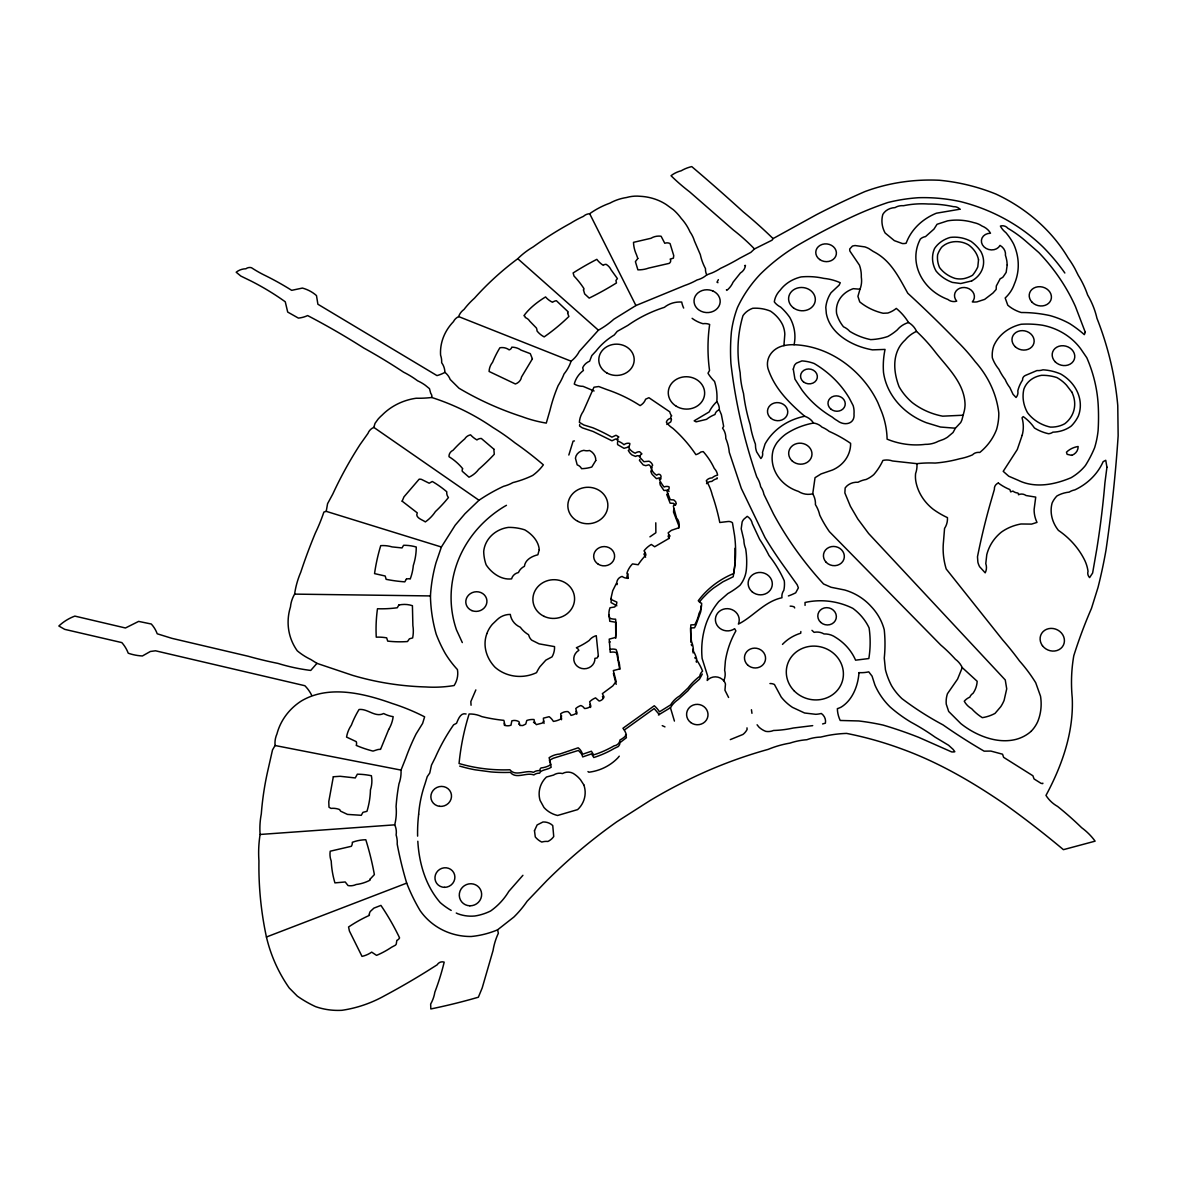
<?xml version="1.0" encoding="UTF-8"?>
<svg xmlns="http://www.w3.org/2000/svg" width="1177" height="1177" viewBox="0 0 1177 1177"><rect width="100%" height="100%" fill="white"/><g stroke="black" fill="none" stroke-linecap="round" stroke-linejoin="round"><path stroke-width="1.5" d="M678.938 528.061L678.805 526.09A10.475 9.593 2.5 0 0 678.232 524.192L673.524 512.083L673.832 508.508M544.009 723.458L543.73 720.913M800.846 631.534L800.713 633.211A43.858 40.915 15.7 0 0 783.043 643.804L782.484 644.393M326.22 511.348L327.574 503.682L332.767 494.09A447.54 418.541 9.7 0 1 360.103 444.494L368.004 433.357A10.549 9.372 -12 0 1 373.83 427.398L375.022 423.367L378.052 419.174A42.799 38.179 -10.7 0 1 382.142 415.084A55.128 49.272 -10.3 0 1 416.202 398.238A97.47 84.744 -8.3 0 0 431.768 397.488A244.993 223.762 -18.5 0 1 492.883 427.486A236.974 216.906 -17.8 0 1 514.805 442.743A400.474 368.872 -27.8 0 1 543.362 464.841A49.066 44.005 -6.5 0 1 532.71 475.434A93.601 83.214 -6.6 0 1 512.878 482.599A35.678 32.088 -7 0 1 503.594 486.307A172.489 161.205 -3.8 0 0 478.995 500.254L464.974 513.731L455.205 525.192L441.39 547.011L436.005 562.738A179.89 167.296 -1.3 0 0 430.444 595.93A172.99 160.484 -1.7 0 0 436.196 634.168A157.733 146.066 -3 0 0 445.2 653.367A111.035 103.076 -6.3 0 0 457.426 669.566A24.379 22.76 -16.2 0 1 454.131 685.529A115.022 105.621 -12.6 0 1 425.78 686.956A265.516 237.445 -9.3 0 1 352.497 675.318L316.951 663.357L310.86 659.532A69.134 63.117 -18.2 0 1 297.281 650.822A58.041 53.156 -18.8 0 1 290.484 606.861A33.442 30.484 -19.4 0 1 294.618 594.12A95.308 87.436 -16 0 1 300.753 572.243A638.831 595.694 24.6 0 1 315.377 532.99A199.428 173.49 -21.2 0 0 323.881 512.054L326.22 511.348L441.39 547.011M735.022 560.958L735.037 548.276M609.097 614.718L609.76 621.265L615.63 622.236L615.777 638.199M804.715 416.261C791.371 404.814 778.174 392.132 770.847 375.831A84.126 73.592 9 0 1 767.919 368.298A22.231 19.568 6.9 0 1 783.911 345.626L784.824 334.18A33.692 29.543 5 0 0 782.617 324.793A38.002 33.339 4.9 0 0 770.508 311.14A35.133 30.823 5.2 0 0 752.677 308.286A21.554 18.847 5.3 0 0 742.981 315.613A157.277 137.223 10.8 0 0 740.171 372.8A112.933 99.206 9.5 0 0 743.526 393.501A226.572 197.353 13.8 0 0 750.19 424.779A116.641 103.223 10.7 0 0 755.399 444.082L755.619 447.716A30.97 27.718 7.8 0 0 756.649 451.894L760.872 458.544A7.827 7.047 6.5 0 0 762.49 452.409L765.05 443.994A61.704 55.407 9.9 0 1 804.715 416.261A15.698 14.006 8.2 0 1 813.484 423.058A13.168 11.755 8.9 0 1 821.929 427.104A29.44 26.35 9.1 0 1 829.197 431.4A122.879 112.006 9 0 1 850.618 443.361A33.824 30.219 9.2 0 1 832.507 470.006L821.06 473.934L815.043 477.685L812.733 493.825A22.172 20.083 9.2 0 1 815.426 504.639A36.781 33.442 9.1 0 1 819.722 515.07A122.364 108.887 14.8 0 0 829.402 531.651L940.761 645.025A146.993 138.195 21.6 0 1 955.356 659.223A21.024 19.288 22.5 0 1 962.256 667.609L977.175 681.292A27.336 25.085 23 0 1 973.011 693.356A9.239 8.46 25.2 0 0 969.819 697.152A16.846 15.463 25.7 0 0 964.272 701.227A18.376 16.816 24.9 0 0 971.716 708.76A46.903 42.681 25.2 0 0 982.309 717.661A40.783 37.296 24 0 0 995.036 713.394L1000.788 706.656A46.227 42.357 23.6 0 0 1004.113 700.344L1006.718 688.839L1005.261 679.968L868.611 533.505L857.812 518.983L850.397 506.287L844.865 492.942L845.16 487.94A14.712 13.227 12.2 0 1 858.018 482.261A26.394 23.746 13 0 1 866.11 479.48A32.676 29.175 10.9 0 0 873.761 474.625A70.973 63.278 9.1 0 0 882.912 460.428A15.713 14.036 13 0 1 892.549 460.987L916.927 463.664A109.329 98.706 17.6 0 1 935.112 463.061A123.688 107.695 11.6 0 0 959.623 458.78A57.658 50.596 13.7 0 0 972.482 454.866A8.371 7.386 16.1 0 1 979.794 452.454A66.927 58.791 13.2 0 0 996.595 429.399A73.665 64.779 13 0 0 998.802 413.083A106.004 93.645 11.9 0 0 975.203 361.663A199.413 178.683 9.3 0 0 957.416 341.551A1540.516 1338.47 -55.2 0 0 907.805 293.264C900.14 279.596 892.843 264.501 879.602 255.262A47.198 40.739 8.2 0 0 873.305 251.481L868.861 248.582A26.659 22.907 8.2 0 0 864.86 246.89L855.046 245.537L852.486 246.037L849.75 248.921A7.798 6.665 8 0 0 849.926 251.142L859.445 265.163A40.945 35.31 7 0 1 861.299 277.051A30.764 26.541 7.4 0 1 860.004 289.218L857.93 296.339L859.725 301.871A51.523 44.182 9.4 0 0 883.133 313.259L887.841 313.038A27.086 23.363 9.2 0 0 896.286 308.403A57.85 50.508 9.3 0 1 908.526 322.498A19.435 16.89 10.6 0 1 916.515 331.355A172.136 153.731 8.1 0 1 935.568 352.409C947.735 367.798 964.507 383.364 965.052 404.417A39.797 34.942 12.8 0 1 964.301 410.861L961.992 419.659A28.969 25.467 13.3 0 1 960.682 422.572L955.386 428.207L940.467 427.03L926.358 422.72A67.295 58.585 13 0 1 883.5 372.359A107.725 93.454 14.4 0 1 885.045 349.422L872.481 349.863A68.678 59.203 9.4 0 1 857.077 345.494C846.587 341.242 836.567 334.577 830.579 324.734A40.312 34.927 9 0 1 826.328 313.568L825.798 307.374A42.284 36.649 9.1 0 1 831.021 292.735L839.142 285.128L840.26 282.745A45.756 39.827 7.5 0 0 823.856 278.39A63.749 55.687 7.3 0 0 801.125 276.919A37.899 32.941 7.1 0 0 780.248 290.116A26.321 22.878 6.6 0 0 774.304 301.856A17.243 14.963 6.1 0 0 780.601 307.05A66.957 58.894 4.3 0 1 789.752 317.378A49.169 43.122 4.8 0 1 794.078 344.714A76.755 68.251 7.7 0 1 812.851 347.539C829.579 351.967 844.821 361.265 857.062 373.433A113.404 101.502 7.2 0 1 877.821 402.519L881.764 412.097A97.5 87.157 7.9 0 1 887.105 439.153A67.104 58.806 12 0 0 925.269 444.362A25.85 22.79 13.2 0 0 938.378 441.243L943.513 439.374A37.017 32.559 13 0 0 947.485 437.197L953.032 432.518L955.386 428.207M579.702 424.559L579.57 426.015L582.291 427.854L593.105 431.473L611.966 440.786L615.659 438.977L617.999 439.624M616.851 605.787L611.054 602.565L611.393 598.372M617.498 442.39L617.572 444.582L624.001 448.319L629.018 446.907M475.846 689.913L470.829 701.58L471.065 705.244M568.829 455.028L573.096 441.169L574.435 440.919M486.895 633.579C482.379 645.526 486.484 658.34 495.046 667.256A36.737 34.339 -8.8 0 0 536.55 672.641A43.829 41.46 -4.9 0 1 539.949 666.697L545.863 660.12L552.028 656.869A20.892 19.568 -7.9 0 0 554.544 646.614L539.081 643.848L531.769 640.185A11.696 10.931 -7 0 1 529.576 637.39L528.517 634.697A28.322 26.35 -6.4 0 1 520.322 627.238A18.155 16.875 -7.5 0 1 510.288 614.409A17.684 16.478 -9.3 0 0 497.18 619.661L492.354 624.296A31.058 29.028 -9.1 0 0 486.881 633.579M617.013 584.66L617.337 583.66M1042.896 783.191L1042.719 783.588A6.135 5.605 31.3 0 1 1040.851 783.22L1034.053 778.939L1032.92 775.775L1003.643 757.355L1002.554 754.207L990.872 751.073L984.149 751.161A507.405 427.516 20.5 0 1 943.012 724.885A276.183 243.05 20.3 0 1 901.92 698.608A59.497 54.51 21.8 0 1 891.592 685.779A77.697 70.973 22.4 0 1 885.442 669.742L884.265 658.105A156.806 146.463 8.3 0 0 884.251 629.813A55.613 51.508 15.3 0 0 871.215 606.552A53.951 49.949 15.2 0 0 844.748 590.015L831.094 587.279L823.562 583.983A361.104 310.463 17.7 0 1 773.495 513.966L763.902 494.325A22.01 19.965 6.4 0 0 760.68 486.748A32.941 29.866 5.6 0 0 756.767 476.935A675.657 554.058 22.8 0 1 730.932 363.561A267.473 231.442 14.3 0 1 731.417 331.752A142.505 124.438 9.9 0 1 737.464 307.565A154.099 134.811 10.4 0 1 760.445 274.05A220.82 194.014 12.9 0 1 797.27 245.522A842.585 743.776 38.6 0 1 852.545 216.627A357.352 315.142 18.8 0 1 887.914 202.503A160.293 138.768 12 0 1 918.604 197.707A151.039 130.647 11.6 0 1 960.712 201.664A165.516 143.579 11.5 0 1 1042.999 246.964A212.507 185.819 10.6 0 1 1063.787 271.504L1064.847 273.005M627.944 573.714L626.9 576.495L627.841 578.481M598.402 330.193L579.305 351.379A31.676 27.851 -3.5 0 1 571.08 361.192A46.227 40.709 -4.5 0 1 564.033 373.977A78.138 68.752 -6.1 0 1 558.148 385.6A194.617 174.799 5.6 0 0 550.042 410.111L546.275 423.102A118.494 103.767 -2.6 0 1 522.088 416.673A291.984 247.906 -0.3 0 1 458.986 388.219L450.188 379.465A19.494 17.214 -8.9 0 0 444.891 372.359A21.318 18.773 -9.1 0 0 441.655 362.693A25.188 22.113 -9.2 0 0 440.595 355.219A52.877 46.506 -5.9 0 1 453.483 321.615A10.99 9.607 -6.9 0 1 458.677 316.598A15.522 13.55 -6.4 0 1 464.047 309.433A83.493 73.518 -4.2 0 1 474.493 298.178A313.097 282.774 4.8 0 1 517.762 258.719A77.77 67.869 -2.3 0 1 533.152 246.92A355.13 321.424 7.2 0 1 570.698 223.189A98.853 86.083 -0.2 0 1 583.468 216.347A9.181 7.871 -1.5 0 1 589.677 213.714A80.11 69.369 0.3 0 1 609.995 203.106A45.094 38.782 0 0 1 626.605 197.501A31.455 26.983 0.1 0 1 640.273 196.294A47.683 41.018 0.1 0 1 666.241 204.563L673.435 209.8A59.424 51.214 -0.1 0 1 681.203 218.363A59.939 51.7 0 0 1 690.016 231.898A38.826 33.486 0.9 0 1 694.43 240.947L700.33 254.629A66.574 57.217 4.8 0 0 705.494 268.665A16.301 14.109 3.4 0 0 706.744 274.874A22.407 19.376 2.2 0 1 697.049 279.964A70.546 60.571 0.9 0 1 684.676 285.496L635.918 305.534L613.82 319.232A83.273 72.091 -3 0 1 598.402 330.193L517.762 258.719M497.562 929.845L498.357 933.229A65.456 64.647 -41.8 0 0 493.06 950.472L482.202 987.93L478.362 997.213A544.613 488.529 -15.2 0 1 430.826 1008.954L430.664 1004.04A34.162 32.765 -47.5 0 0 434.843 992.182A246.008 227.308 -40.9 0 0 444.185 962.139A5.826 5.635 -44.9 0 0 437.167 964.802L427.56 970.878A654.721 566.52 -22 0 1 384.629 995.713A119.539 112.845 -37.6 0 1 341.918 1010.307A71.414 67.663 -41.9 0 1 315.627 1006.659A125.659 119.524 -36.6 0 1 297.325 996.125L289.218 987.959A159.336 152.878 -34.9 0 1 266.429 937.01A351.82 344.14 -3.1 0 1 258.94 860.99A122.452 116.199 -31.4 0 1 260.102 834.464A82.493 77.608 -31.1 0 1 261.294 813.954A314.112 305.064 -9.4 0 1 268.238 768.816L272.52 749.881L275.094 745.512A24.32 22.51 -27 0 1 276.963 733.889A55.26 51.42 -25.8 0 1 301.268 701.036C328.751 684.646 363.928 693.371 392.176 703.463A228.588 215.17 -39.2 0 1 424.617 716.837L422.631 723.399L416.055 734.021A233.355 227.132 0.5 0 0 405.638 758.503L401.019 770.096A36.664 34.442 -26.2 0 1 398.974 783.808A216.7 210.418 -2.2 0 0 396.075 806.569A56.849 53.421 -30.4 0 1 394.707 824.842A18.729 17.743 -30.3 0 1 396.119 834.979A26.571 25.158 -31.6 0 1 397.193 844.1A402.269 382.569 19.6 0 0 406.698 883.118A195.191 189.262 -6.2 0 0 420.115 910.615A63.352 61.233 -29 0 0 471.227 936.495A88.025 84.773 -26.6 0 0 497.562 929.845L513.863 917.06A103.517 99.265 -27.9 0 0 527.105 901.258L546.967 880.484A646.247 589.486 66.6 0 1 616.836 821.767L650.204 800.448A580.04 534.564 65.8 0 1 682.086 782.911A530.209 492.266 64.5 0 1 768.154 749.381A102.34 97.912 27 0 1 789.899 743.128A70.311 66.971 24.2 0 1 806.878 739.715A43.402 41.136 22.5 0 1 813.601 737.861L815.337 737.567A43.402 41.136 22.5 0 1 820.604 737.096L826.99 735.654A124.203 118.068 30.8 0 1 846.572 733.403A368.931 355.116 61.1 0 1 902.347 749.16C939.084 762.519 973.011 782.396 1005.143 804.45A1158.183 1015.854 -82.9 0 1 1063.419 849.662L1095.11 841.158A57.408 52.73 37 0 0 1081.634 827.696A313.891 298.62 51.4 0 0 1057.637 806.466A29.984 27.277 32.2 0 1 1045.985 795.402C1062.066 765.565 1073.851 732.109 1072.232 697.784A188.894 165.104 31.3 0 1 1073.792 655.721A679.497 554.926 39.8 0 1 1091.476 608.377L1098.009 587.47A629.312 564.21 -7.3 0 0 1105.983 550.189A1975.815 1495.967 -31.1 0 0 1118.15 435.755L1117.767 405.565A382.952 341.58 5.1 0 0 1096.935 318.246A96.264 82.699 13.9 0 0 1087.622 294.971A109.814 94.307 13 0 0 1078.25 275.315L1074.91 268.65A112.021 96.073 12.6 0 0 1068.172 258.013A161.072 139.033 11.2 0 0 996.036 194.117A173.74 150.318 11.6 0 0 939.364 180.258A173.21 149.744 11.9 0 0 864.742 191.645A1017.325 888.164 43.4 0 0 816.426 214.7L773.068 238.593L772.024 240.196L754.472 248.935L750.852 252.364L739.803 258.204A217.789 181.891 -0.6 0 1 720.486 268.385A52.685 45.241 2 0 1 712.159 272.858L706.744 274.874M658.414 714.983L670.434 707.715L672.244 705.052A26.733 25.408 7.5 0 1 678.143 699.565L687.824 690.825A61.381 58.232 12.1 0 1 693.224 684.602L699.476 679.188L702.301 674.053M666.829 424.47L670.758 421.896L671.508 419.512A9.651 8.622 2.4 0 1 670.846 418.615M651.793 469.888L650.807 471.197A14.124 12.77 1.9 0 0 652.205 474.434L656.486 478.701L659.355 477.833L660.93 479.024M644.716 553.205L643.966 554.146L645.614 557.221M619.264 756.178L617.778 757.959A47.227 45.035 -4.8 0 1 588.868 772.215L587.97 771.582M962.256 667.609L957.592 679.085L947.456 693.709A29.469 27.027 25.2 0 0 946.249 704.155L948.691 711.467L960.844 723.62A78.491 71.297 24.7 0 0 973.511 732.006C986.355 738.891 1001.642 743.055 1016.104 739.362A40.386 36.87 26.1 0 0 1031.067 731.358M316.951 663.357L310.728 670.434A182.876 164.118 -15 0 1 277.963 663.401A377.184 328.148 -10.2 0 1 248.112 656.236L171.93 638.346L157.218 633.785A37.164 33.059 -27.7 0 0 151.303 624.016L138.636 621.397L125.453 627.988L74.842 616.101A42.328 37.443 -28.6 0 0 58.85 626.002L64.72 629.357L121.834 642.598A43.269 38.355 -29.3 0 1 128.234 653.206A52.156 46.374 -25.4 0 0 142.402 655.972L150.376 651.47L155.511 650.793L304.872 685.72A43.976 40.415 -26.5 0 1 311.611 695.107M522.912 875.305L508.817 891.372A63.117 60.763 -28.7 0 1 490.603 910.998A52.377 50.537 -28.2 0 1 474.846 916A38.105 36.84 -29.7 0 1 457.882 913.779L456.264 913.028M659.797 482.452L660.223 484.983L663.946 490.5L668.212 490.088L669.007 491.53M668.963 535.197L668.095 536.109L669.154 538.58M718.367 279.655L717.014 282.215L717.941 282.686M589.971 704.464L590.574 707.48M667.889 493.722L666.726 494.399L670.125 503.153L673.582 503.359L675.524 505.301M624.428 729.931L654.177 708.554L659.341 714.601M561.709 716.013L560.929 716.572L561.517 719.721M649.925 536.844L655.869 532.74L655.78 522.809M506.463 505.316L504.344 506.507A115.655 107.328 -4.5 0 0 456.485 629.901L462.311 642.583M730.314 739.612L742.922 734.463A15.816 15.007 11.5 0 0 747.101 729.446L746.983 727.857M662.239 725.635L664.961 726.886M266.429 937.01L406.698 883.118M788.384 595.945L789.031 595.724A52.877 48.404 8.9 0 0 795.696 592.796L798.374 587.853L797.167 584.748L782.779 564.636A434.342 370.166 18.5 0 1 765.021 537.595L741.304 488.396L729.269 452.306A54.966 49.552 2.4 0 0 725.782 438.388A18.876 16.934 3.9 0 0 722.59 428.163L723.664 426.368L721.369 414.569L719.338 409.817A15.816 14.109 3.5 0 0 716.808 401.637A64.617 57.541 1 0 0 714.542 381.436A46.197 40.665 5.1 0 1 707.995 373.256L709.54 370.431A215.126 187.246 11.7 0 1 709.657 324.469A10.976 9.637 3.1 0 0 703.007 323.719A30.911 26.924 3.2 0 1 693.488 319.305L692.12 318.32M609.274 642.127L610.26 641.877M744.614 265.605L745.453 265.384A12.226 10.564 3.8 0 1 740.436 272.961L733.05 282.215A25.482 22.069 2.9 0 1 726.827 290.381L726.386 289.807M822.591 723.943L825.386 723.164A10.063 9.46 18.2 0 0 821.325 713.468A28.91 27.042 16.2 0 1 815.735 714.307L804.582 712.997L792.459 707.362A47.183 43.99 15.8 0 1 781.219 697.064L774.437 684.499A8.725 8.21 13.4 0 0 770.508 683.543L769.949 683.572M260.102 834.464L394.707 824.842M812.704 725.635L793.239 728.019A99.354 92.512 11.1 0 1 773.524 730.476A13.653 12.903 14.4 0 1 765.8 731.373A20.097 18.964 14.6 0 1 758.915 727.077L757.091 724.782M962.992 415.231L942.674 416.172A63.632 55.304 12.9 0 1 912.293 402.622A61.366 53.362 13 0 1 899.081 386.703C894.329 374.36 892.357 359.456 899.14 347.436A36.811 32.059 12.3 0 1 905.142 340.035A35.796 31.161 12.3 0 1 916.515 331.355M294.618 594.12L430.444 595.93M790.15 606.14L791.415 606.199A10.299 9.534 11.9 0 1 794.166 606.876L794.696 607.95M533.475 722.222L534.49 722.972M860.004 289.218L853.296 288.674A28.071 24.334 9 0 0 836.612 313.553A42.49 36.752 9.4 0 0 843.482 326.794A18.317 16.007 8.4 0 1 849.794 331.384A57.202 49.316 9.3 0 0 870.745 339.623A57.099 49.272 8.8 0 0 887.841 336.49A59.836 51.685 8.4 0 0 897.271 329.898A25.055 21.774 11.4 0 1 908.526 322.498M275.094 745.512L401.019 770.096M466.092 713.983C460.56 712.32 458.162 719.427 456.544 723.281L453.601 724.826A202.518 197.25 -0.5 0 0 435.255 757.591L431.473 765.124L429.752 773.024L427.236 776.643L424.971 784.014A126.851 122.835 -14 0 0 418.659 814.204M459.721 766.124L465.871 767.787A150.715 140.46 -9.4 0 0 475.214 769.817L491.074 771.935A150.715 140.46 -9.4 0 0 510.362 772.362C516.159 779.571 526.384 771.98 533.828 774.937L535.329 774.039A8.445 8.121 -12.1 0 1 539.566 773.201C540.581 769.64 547.599 769.979 551.16 767.272L550.395 764.094M458.677 316.598L571.08 361.192M594.091 390.985L583.027 386.336A15.831 14.036 -2.2 0 1 574.273 384.04A27.836 24.761 -1.4 0 1 583.395 370.475L582.689 367.783A13.315 11.785 -1.6 0 1 589.633 361.192L591.796 355.601L596.136 350.923A69.546 61.792 1 0 1 614.247 335.004L617.204 331.384L627.797 325.426A131.824 117.774 3.9 0 1 664.402 307.329A22.863 20.024 2 0 1 681.718 302.062A30.94 26.939 3.2 0 0 683.425 307.521L683.675 308.05M700.786 606.14L700.771 611.613L695.916 625.09L694.518 627.797L690.605 627.944L690.987 642.451M451.203 910.409L450.85 910.218A71.915 69.487 -24.2 0 1 440.257 902.627C425.588 885.751 419.071 863.241 417.82 841.246M373.83 427.398L478.995 500.254M640.303 455.985L637.243 455.69A6.518 5.885 0.5 0 0 635.668 456.47L632.049 454.984A14.065 12.653 0.6 0 1 629.548 452.483L628.312 450.511A4.679 4.222 -0.2 0 0 629.004 449.791M723.723 680.733A16.787 15.801 7.6 0 0 724.944 676.937L725.12 675.627A16.787 15.801 7.6 0 0 724.635 670.36L725.37 661.077A101.251 94.44 16.5 0 1 735.89 630.887L734.639 628.695A11.947 11.108 7.7 0 1 715.984 623.03A11.947 11.108 7.7 0 1 727.68 608.671A11.947 11.108 7.7 0 1 738.391 624.09C753.089 616.792 764.491 601.447 781.969 597.739A11.873 10.946 11.5 0 1 783.808 590.354A33.427 30.837 8.5 0 0 784.279 580.805A125.453 117.126 3.3 0 0 769.022 555.544A160.307 149.538 -0.3 0 0 759.651 539.375L752.294 523.633A11.726 10.696 6.8 0 0 747.218 516.35L743.776 519.278A12.712 11.593 7.6 0 0 742.143 521.97L741.201 528.782L743.864 540.052A27.365 25.011 8.8 0 0 745.659 548.762A98.147 90.497 1.4 0 1 746.262 570.521A34.28 31.588 5.7 0 1 739.98 585.322A82.508 75.519 3.5 0 1 727.827 593.605L718.72 601.579A85.141 79.359 12.9 0 0 706.553 622.471A95.278 88.731 13.6 0 0 702.125 658.502L707.76 676.378L707.215 680.468A10.593 10.005 8.6 0 1 723.723 680.733L724.135 681.248A8.857 8.357 8.7 0 1 725.459 684.087L724.944 690.237L728.592 697.475M674.421 721.074L670.434 707.715M583.807 784.853L580.57 779.851A29.749 28.719 -10.6 0 0 573.067 773.318A10.858 10.461 -8.4 0 0 562.474 773.554A10.608 10.21 -9.6 0 0 553.528 775.084L546.466 777.011A24.32 23.466 -9.5 0 0 540.081 800.404L543.98 807.51A26.644 25.688 -9.2 0 0 557.574 815.484L577.642 809.599A24.187 23.334 -9.8 0 0 583.807 784.853M652.235 467.975L648.91 464.768L645.82 465.651L643.216 464.93L639.42 460.413A5.9 5.326 0.8 0 1 639.802 459.53M589.677 213.714L635.918 305.534M602.462 696.49L603.212 697.976M625.473 735.022L626.399 737.714L620.014 742.628L619.661 744.276A6.591 6.297 -1.4 0 1 618.19 746.571L614.159 748.484A96.529 90.938 -5.7 0 1 606.788 752.397L604.257 753.56A96.529 90.938 -5.7 0 1 593.797 757.517L591.545 753.883L582.703 756.914A13.021 12.491 -7.2 0 0 581.085 753.339L578.393 750.44L553.175 758.297L549.424 760.313L550.071 762.828M694.886 657.502L695.357 658.649M504.3 723.105L504.859 725.459M575.98 711.305L576.745 714.189M696.137 661.018L696.446 662.21M613.394 673.465L616.189 684.337M751.956 713.306L751.441 709.731M717.087 477.715L717.264 478.627L715.734 479.068A11.932 10.828 5.1 0 0 713.63 480.069L711.776 481.437A6.827 6.179 4.6 0 0 709.245 481.864L708.48 482.187A6.827 6.179 4.6 0 0 706.524 483.659M692.694 649.263L693.135 652.926M811.953 630.342L814.116 632.343A13.079 12.138 14.6 0 1 824.032 633.947A17.42 16.169 15.4 0 1 835.611 637.39A50.39 47.065 15.5 0 1 855.591 660.179L868.832 658.546A114.184 106.445 10.3 0 0 869.097 627.9A52.009 48.272 15 0 0 852.854 608.362A67.81 63.117 15.8 0 0 805.024 602.477L805.068 605.39M619.749 669.36L617.042 654.839L616.13 652.514L613.953 652.102A11.005 10.372 -1.2 0 0 610.245 652.338L609.215 639.126L615.483 637.463A89.658 83.626 -8 0 0 615.586 619.161A13.844 12.888 -0.9 0 1 609.686 618.175A17.008 15.86 -0.1 0 1 610.039 607.744L614.732 606.979L616.557 604.301L616.851 602.138L610.995 599.431L610.951 598.431L612.717 590.722L616.807 582.527A7.327 6.782 -0.2 0 1 622.118 576.421A7.856 7.268 0 0 0 628.018 578.142A7.665 7.106 -0.5 0 0 626.9 573.287A24.982 23.113 1.7 0 1 632.49 563.901L638.155 564.739A69.634 64.617 5.2 0 1 645.908 555.088A9.122 8.401 0.6 0 0 644.025 550.865A25.703 23.702 2.5 0 1 651.308 544.465L654.677 546.761L668.242 538.86L669.993 535.903A4.973 4.546 2.8 0 1 668.242 532.769L671.42 530.327L678.349 527.958A10.505 9.607 2.5 0 0 676.525 517.954L673.376 506.228A2.486 2.266 2.8 0 1 673.994 505.08L676.304 503.888L675.627 501.652L673.759 499.916L670.287 499.71L666.859 490.941A3.693 3.354 2.1 0 0 668.977 486.792A6.017 5.473 2.2 0 0 664.078 487.013A39.062 35.281 3.6 0 1 659.355 479.525C663.034 477.332 660.238 472.036 656.589 475.184A14.168 12.8 1.9 0 1 650.896 467.652L652.676 465.283A7.651 6.915 0.9 0 0 648.998 461.207L643.878 461.693L639.464 456.853A5.914 5.341 0.8 0 1 641.906 453.881L639.626 451.733A6.532 5.9 0.5 0 0 635.227 453.233A14.109 12.697 0.6 0 1 628.312 446.922A4.708 4.237 -0.2 0 0 629.798 443.449A6.017 5.414 -0.1 0 0 623.987 444.715A17.67 15.948 -1 0 0 617.528 440.963A3.899 3.502 -0.4 0 1 618.852 436.961L615.998 435.269L611.908 437.167A178.654 164.795 -7.6 0 0 592.973 427.825L583.851 424.985L579.393 422.352A24.849 22.26 -1.3 0 1 583.277 411.347L593.958 387.218L598.74 386.527L607.082 389.661A144.388 131.662 -4.4 0 1 640.111 405.594A12.947 11.535 0.1 0 0 645.599 399.209L648.91 397.708L669.816 411.862A9.696 8.651 2.4 0 0 671.67 415.834A2.413 2.148 2.1 0 0 670.905 418.218A5.944 5.326 2.1 0 0 666.359 422.219A23.908 21.348 2.7 0 0 672.876 428.34A148.258 135.605 -3.6 0 1 695.887 454.66A13.624 12.241 3.2 0 0 700.874 451.997L703.228 451.6A77.726 70.708 0.8 0 1 714.277 468.431A13.844 12.52 4.1 0 1 717.587 475.111A11.976 10.858 5.1 0 0 712.085 477.921A6.856 6.209 4.6 0 0 706.303 480.805A55.834 50.876 1.7 0 1 712.262 494.943A253.482 232.766 -10.3 0 1 719.78 522.5L727.872 521.529A5.502 5.017 6.1 0 1 732.447 522.75L734.551 535.476A143.535 132.059 -2.4 0 1 733.58 573.567A87.51 81.625 11.7 0 0 698.299 600.697A6.356 5.9 5.6 0 0 701.624 603.257A21.333 19.832 4 0 1 699.02 613.408A43.52 40.489 2.2 0 1 694.768 624.737L690.855 624.884A79.948 74.357 11.1 0 0 691.532 641.509A28.469 26.733 3.4 0 1 693.415 651.19A30.764 28.969 3.7 0 1 696.975 660.488A58.276 55.172 2.2 0 1 702.581 671.155A8.71 8.21 7.7 0 0 699.756 676.289A61.616 58.423 12 0 0 688.059 687.971L679.732 695.872A26.836 25.497 7.5 0 0 670.596 704.92L659.458 711.82A27.027 25.776 1.3 0 0 654.28 705.759L622.942 728.254A18.538 17.729 -2 0 1 626.399 735.007A19.891 18.964 -1.6 0 1 619.985 739.95A6.606 6.326 -1.4 0 1 614.114 745.821A96.897 91.232 -5.7 0 1 593.664 754.884L591.398 751.235L582.527 754.28A13.065 12.535 -7.2 0 0 578.201 747.792L559.796 754.03A20.892 20.083 -8.9 0 0 549.129 757.694L550.865 764.667A21.569 20.598 -10.4 0 1 541.155 767.919A2.486 2.383 -11.1 0 0 540.096 770.714A8.474 8.136 -12 0 0 533.461 772.362C525.987 769.39 515.732 777.011 509.891 769.773A151.289 140.902 -9.4 0 1 459.059 763.52A263.854 253.423 13.6 0 1 469.123 713.998A27.748 26.291 -16.9 0 1 481.834 716.616A158.454 146.154 -7.1 0 0 503.815 720.353A10.681 10.122 -13.9 0 1 504.344 725.179A8.754 8.298 -12.3 0 0 510.98 725.194L511.833 720.854A8.21 7.798 -12.2 0 1 519.013 721.766L519.969 725.473L522.823 725.518L525.766 724.061L526.766 720.486A16.655 15.86 -10.7 0 1 534.034 719.53A10.049 9.548 -8.8 0 0 536.329 724.635L542.259 723.09L543.583 721.339L543.406 718.161L549.144 716.69A16.758 15.948 -9.8 0 1 553.381 721.398A19.921 18.876 -7.7 0 0 561.547 718.544L560.664 713.806A10.034 9.548 -6.5 0 1 567.873 711.599A11.167 10.622 -7.1 0 1 571.022 715.381A14.654 13.889 -5.9 0 0 576.921 712.865L575.774 708.525A14.771 14.065 -4.4 0 1 580.82 705.538A7.091 6.738 -5.1 0 1 584.483 708.51A9.342 8.857 -4.2 0 0 590.825 706.126L589.662 701.786A17.287 16.434 -2.5 0 1 595.577 697.887L599.137 701.036A6.356 6.017 -2.8 0 0 604.022 696.931L602.374 693.65L612.805 685.897L616.145 681.468L613.335 670.552L619.764 668.933A26.924 25.364 -3.1 0 0 618.043 659.179A24.202 22.76 -2.9 0 0 616.086 649.542A11.049 10.402 -1.2 0 0 610.186 649.366M417.614 836.126L417.585 834.316A166.148 161.587 -8 0 1 418.674 814.204M754.472 248.935A206.505 182.656 -1.5 0 0 733.418 230.059L689.56 191.792A197.059 162.529 5.2 0 1 671.037 175.711A26.556 22.598 1.9 0 1 681.189 170.783A36.031 30.69 2.3 0 1 691.738 166.59A4678.972 2941.146 -60.8 0 1 743.29 211.919A517.027 469.976 -14.1 0 1 773.068 238.593M444.891 372.359A30.543 26.777 -8.5 0 1 436.976 375.595L317.893 304.24L316.481 295.589A36.973 31.867 -13 0 0 302.43 288.071L291.69 290.336A336.342 293.161 -24.4 0 0 265.884 275.859A129.911 109.137 -9.6 0 1 251.495 267.738A5.473 4.664 -13.4 0 0 245.934 268.768A13.697 11.667 -13.7 0 0 236.194 272.225L240.858 276.08L251.054 281.038A304.99 265.046 -23.8 0 1 285.261 301.798L287.703 312.067L298.399 318.099A24.526 21.054 -12.4 0 0 307.624 315.568A1007.129 860.093 -47.2 0 1 363.678 347.965A728.328 642.686 -40.9 0 1 403.593 372.182A95.778 85.127 -13.2 0 1 417.541 380.76A48.419 42.946 -11 0 1 425.338 385.291L429.458 388.645L430.753 393.412A5.782 5.12 -9.3 0 1 431.768 397.488M734.948 562.547A143.006 131.662 -2.4 0 1 733.183 576.774L722.972 581.776L713.63 588.014A87.172 81.375 11.7 0 0 707.259 593.443L703.36 597.401A87.172 81.375 11.7 0 0 699.741 601.624M691.282 644.51A28.351 26.644 3.4 0 1 691.723 645.673M518.63 724.046A8.18 7.768 -12.3 0 1 519.425 724.502M719.338 409.817A6.797 6.076 4.4 0 0 714.998 414.495A33.309 29.896 5 0 0 706.524 419.35L696.122 421.837L694.15 420.836L709.142 411.95A42.225 37.752 5.8 0 1 716.808 401.637M1031.081 731.373A40.68 37.164 26.2 0 0 1037.673 721.751A54.789 50.125 25.5 0 0 1040.512 696.181L1035.731 682.778A151.833 141.52 25 0 0 1019.547 661.018A318.526 306.417 21.7 0 0 1002.686 639.95L946.205 568.977A81.802 72.915 20.5 0 1 943.498 541.567L944.557 528.429A21.642 19.42 15.8 0 0 947.456 517.63A79.492 70.09 16 0 1 933.199 509.273A48.831 43.314 16 0 1 915.971 482.055A34.972 31.073 15.6 0 1 915.588 473.551A29.057 25.923 12.8 0 0 916.927 463.664M812.733 493.825A16.522 14.874 9.5 0 1 798.389 491.383A37.988 34.059 9.2 0 1 773.186 450.041A36.296 32.573 9.1 0 1 777.173 442.39A50.64 45.476 9.8 0 1 785.545 434.284A72.606 65.368 10.7 0 1 813.484 423.058M783.911 345.626A37.326 32.956 7.2 0 1 794.078 344.714M998.317 483.026A47.242 41.401 17.5 0 0 1009.895 489.588L1010.66 491.868L1012.941 491.074A7.297 6.444 18.2 0 0 1017.693 492.972A1.633 1.442 18.4 0 1 1018.429 494.767A6.827 6.032 18.7 0 1 1026.05 495.517L1035.731 497.106L1034.127 509.332A33.603 29.572 20.5 0 0 1036.996 522.397L1031.611 524.103L1020.989 523.986A51.361 45.829 21.4 0 0 1001.421 532.092A52.229 46.58 21.5 0 0 986.782 554.661L985.782 563.621A14.036 12.623 19.2 0 1 985.193 572.846L979.632 566.726A21.701 19.435 19.9 0 1 977.881 562.209L977.484 556.78A996.742 782.528 37.9 0 1 990.446 502.991L994.403 489.308A7.459 6.591 17.7 0 1 998.317 483.026M1007.203 264.943L1006.158 272.402L1003.084 276.963A11.27 9.593 12.6 0 1 1000.185 278.714L996.316 285.996L996.183 289.41L992.976 293.014L984.649 299.385L976.998 301.871A16.64 14.227 12.2 0 1 972.305 301.886A10.019 8.577 12.1 0 0 971.157 290.116A10.019 8.577 12.1 0 0 957.622 289.483A10.019 8.577 12.1 0 0 956.724 301.15A8.342 7.165 11.7 0 1 947.868 299.444A48.272 41.077 11.5 0 1 925.313 283.186A52.141 44.343 11.6 0 1 920.355 239.093A9.99 8.504 10.2 0 1 925.519 236.606L933.979 229.088L937.039 224.292L947.662 220.835A50.17 42.725 11.4 0 1 973.982 222.674A18.258 15.463 11.3 0 1 981.942 225.999A15.934 13.491 11.5 0 1 990.504 233.237A9.769 8.268 12 0 0 981.427 240.226A9.769 8.268 12 0 0 988.665 249.495A9.769 8.268 12 0 0 1000.009 245.405A11.417 9.681 12.3 0 1 1005.423 255.291L1005.864 256.718A45.329 38.606 11.5 0 1 1006.909 261.5L1007.203 264.943M402.151 501.167L417.261 512.863C414.76 517.806 422.514 519.748 425.353 521.911A38.385 34.574 -12.2 0 0 435.416 511.583A135.384 119.76 -13.4 0 0 448.422 497.533A9.048 8.18 -9.6 0 1 446.804 491.795A105.562 96.043 -15.5 0 0 432.297 481.481L429.193 483.232L421.513 479.407A6.459 5.811 -11.2 0 0 419.159 479.186L403.976 496.856L402.151 501.167M369.328 914.323L369.313 915.397A136.62 131.191 -54.3 0 0 348.569 927.005L349.422 931.051L362.016 956.386A26.747 25.423 -40.7 0 0 371.697 952.134L376.566 955.371A84.053 79.521 -35.9 0 0 391.573 947.235L395.398 945.205A4.075 3.899 -41.7 0 0 396.266 943.998L396.84 940.364A5.017 4.811 -40.8 0 0 399.577 937.878A288.291 263.177 -50.3 0 0 380.921 905.407L373.918 908.114L370.255 911.513A6.532 6.223 -38.7 0 0 369.328 914.323M1106.939 467.195L1104.909 482.923A1117.723 949.089 -22.5 0 1 1096.758 549.276L1092.624 573.022L1089.608 577.598A6.974 6.179 23.4 0 1 1088.034 571.36A42.137 37.546 22 0 0 1084.988 560.855A75.769 67.928 21.4 0 0 1058.403 530.371A35.648 31.308 21.1 0 1 1052.091 503.109A30.72 27.012 21 0 1 1056.961 495.944A32.353 28.483 21 0 1 1069.216 492.104A16.772 14.727 20.6 0 1 1074.792 489.912A68.913 60.13 17.4 0 0 1103.143 461.664L1105.747 460.281L1106.939 467.195M637.816 258.454L635.403 261.647L637.89 269.842A25.791 22.231 0.2 0 0 648.586 268.106L669.183 263.368A3.766 3.251 1.3 0 0 670.169 259.117L673.391 258.16L673.744 255.615L670.081 243.61A5.414 4.679 1.2 0 0 664.784 243.301L661.091 236.224A13.786 11.888 0.9 0 0 650.969 238.284L633.506 242.344A41.489 35.707 1.5 0 0 636.433 254.585L637.816 258.454M333.326 776.761L328.78 801.611L328.986 807.216L331.002 808.408A17.905 16.816 -31.5 0 1 339.726 809.629A6.635 6.238 -29.5 0 0 340.712 811.218L347.48 814.41L361.28 815.293L362.943 812.336L366.959 811.336A84.862 78.859 -30.7 0 0 370.446 789.899A30.749 28.807 -27.9 0 0 371.388 775.731A75.21 71.032 -32.5 0 0 357.352 774.186L355.263 777.938L340.138 776.29L333.326 776.761M539.243 549.674L537.874 554.779C532.019 556.177 525.192 559.693 524.412 566.328A12.564 11.593 -6.7 0 0 518.439 572.552A8.828 8.151 -7.5 0 0 511.612 578.849C501.387 580.246 491.397 572.934 486.13 564.798A49.802 45.741 -6.1 0 1 483.703 551.454A28.292 25.968 -7.5 0 1 508.361 527.399A47.727 43.961 -8.1 0 1 524.765 529.856C531.872 534.02 538.61 541.082 539.243 549.674M534.476 830.668L535.285 836.935A19.2 18.626 -13.5 0 0 541.788 842.07A14.992 14.61 -17.3 0 1 547.864 841.467A14.668 14.227 -15.2 0 0 553.734 836.523L552.749 825.563A13.212 12.829 -15.4 0 0 542.98 821.987L537.139 824.93L534.476 830.668M793.283 369.137L794.916 379.068L801.964 390.058A100.133 87.245 10.3 0 0 832.316 417.144L834.125 418.585A30.528 26.953 10 0 0 837.45 420.733C844.203 426.162 855.135 424.264 854.002 413.789A27.571 24.452 9.1 0 0 853.163 405.624L849.338 398.238A101.737 91.115 6.5 0 0 814.16 363.502A37.87 33.53 7.7 0 0 801.934 360.898L796.535 363.105A9.107 8.018 7.5 0 0 794.372 365.532L793.283 369.137M370.196 879.042L370.108 880.131A38.341 36.222 -32.6 0 1 356.116 884.516A12.859 12.167 -35.1 0 1 348.024 885.545L345.229 881.97L334.93 882.882A97.897 93.719 -29.5 0 1 331.223 861.005A20.156 19.038 -33.3 0 1 330.222 851.206L351.364 846.292A7.106 6.694 -32.5 0 0 352.32 842.291A39.93 37.885 -35.1 0 1 365.797 839.745A337.196 302.71 -43.2 0 1 374.374 874.599L370.196 879.042M1085.297 332.311L1084.326 334.651A105.356 91.585 15.7 0 0 1069.716 323.646A79.065 68.384 15.9 0 0 1049.943 315.583A115.846 100.795 16.6 0 0 1021.224 312.523A32.676 27.777 13.8 0 1 1007.777 305.196L1005.187 297.987A44.373 37.826 11.9 0 0 1014.383 283.937A65.529 55.819 11.2 0 0 1013.603 244.007A69.075 58.909 11.2 0 0 1005.908 232.663A21.157 17.758 12.4 0 1 1000.391 226.072A6.091 5.135 12.1 0 1 1007.806 228.25A109.844 94.44 11.8 0 1 1025.299 240.755L1038.82 252.569A207.167 181.199 10.5 0 1 1075.454 306.564L1085.297 332.311M583.483 289.925L584.66 293.897L589.191 298.105A284.481 235.871 -5.4 0 0 616.454 282.951L615.939 280.464L617.395 278.596L611.054 269.783A14.256 12.358 -1.3 0 0 606.199 264.384A3.413 2.957 -1 0 0 603.271 265.34A26.291 22.657 -0.5 0 1 596.827 259.352A298.105 269.857 6.6 0 0 573.125 272.961L574.023 276.051A100.222 87.834 -5.6 0 1 583.998 288.674L583.483 289.925M978.528 259.749L977.793 266.914A49.375 42.034 10.3 0 1 972.555 275.256A30.47 25.909 11.1 0 1 963.978 278.611A19.465 16.581 11.4 0 1 955.033 278.405A28.866 24.54 11.4 0 1 939.526 267.488A31.838 27.071 11.6 0 1 937.598 254.806A35.251 29.999 11.8 0 1 941.674 247.199A20.951 17.832 11.3 0 1 968.553 244.89A27.056 23.054 11.2 0 1 978.528 259.749M493.84 449.143L494.281 454.263A203.68 177.138 -11.7 0 1 478.642 469.373A24.585 22.069 -8.8 0 1 469.005 477.2L462.296 471.3A3.354 3.016 -8.7 0 1 462.37 469.402L462.723 468.711A60.924 55.01 -11.9 0 0 449.011 456.705A7.224 6.474 -8.9 0 1 453.071 450.261A115.729 105.562 -5.2 0 1 464.783 438.874A8.504 7.621 -7.9 0 1 470.565 434.843A27.704 24.717 -6.7 0 0 476.95 439.933A6.106 5.473 -7.5 0 1 481.334 438.477L493.84 449.143M858.989 672.626C858.092 685.441 852.766 699.829 841.364 706.994A20.45 19.097 17.5 0 1 837.362 708.642A31.088 28.984 20.7 0 0 840.216 720.471L858.754 720.957A250.701 240.461 42.9 0 1 883.015 725.061A435.034 417.32 66.6 0 1 918.81 737.39L951.546 751.868A8.416 7.783 26.6 0 0 953.988 751.882L954.841 751.735L953.149 749.425L948.633 745.291L935.112 737.155A223.659 215.317 35.4 0 0 911.204 722.31A131.441 119.157 21.4 0 1 890.033 706.891A69.811 64.029 21.8 0 1 874.923 685.029L872.069 676.142L868.744 671.861A33.721 31.132 17 0 1 858.989 672.626M567.623 313.141L568.874 316.481A191.674 163.014 -7 0 1 544.171 336.887A23.511 20.583 -3.1 0 1 537.036 330.958L536.977 330.163A10.446 9.166 -4.4 0 0 536.374 327.971L529.768 321.189A10.21 8.945 -4.6 0 0 525.222 317.496A2.03 1.765 -4.4 0 0 523.927 315.701C529.312 308.227 537.565 301.827 545.569 296.928A21.966 19.097 -2.7 0 0 552.499 302.268A8.048 7.033 -3 0 1 556.368 300.709L568.211 311.89L567.623 313.141M1022.18 435.269L1017.281 449.54L1003.216 471.344L1008.733 476.214L1018.149 480.26A38.561 33.765 17.7 0 0 1026.432 483.364C1041.38 487.249 1057.152 483.556 1071.07 477.73A61.807 53.921 17.2 0 0 1085.429 465.503A151.73 132.677 13.6 0 0 1094.639 447.672A119.877 104.9 15 0 0 1098.097 430.679A279.994 248.009 8.6 0 0 1098.229 405.55A166.81 146.375 13.1 0 0 1086.798 357.734L1080.913 349.128A56.143 48.478 15.8 0 0 1042.498 325.235A89.511 77.697 16.4 0 0 1021.165 324.249A45.153 38.915 15.6 0 0 993.756 345.92A37.326 32.147 15.3 0 0 992.329 357.808A40.989 35.251 15.2 0 0 998.89 369.254A64.205 55.069 15.9 0 0 1005.232 379.612A36.502 31.485 15.9 0 0 1009.881 387.601L1013.044 394.324L1016.06 397.488A10.24 8.901 15.4 0 0 1017.811 390.838A45.02 38.944 17.2 0 1 1022.592 380.009A5.62 4.87 15.7 0 1 1025.608 375.36L1036.966 370.549A14.227 12.241 15.5 0 0 1042.954 369.813A46.315 40.209 16.9 0 1 1060.683 373.992A39.312 34.104 16.7 0 1 1078.323 416.084A48.11 41.71 16.3 0 1 1071.379 425.942A32.426 28.101 16.9 0 1 1052.871 432.165A8.474 7.371 17.4 0 1 1048.457 433.724A39.827 34.471 17 0 1 1034.451 428.001A43.932 38.591 16.4 0 0 1023.225 416.599L1022.033 417.776A40.871 35.84 15.3 0 1 1022.18 435.269M388.675 729.505L380.554 749.366A10.475 9.843 -24.4 0 0 377.596 749.631L373.021 751.088A112.521 104.282 -16.8 0 1 356.234 745.409A5.885 5.502 -24.9 0 0 356.248 741.642L346.553 737.082A30.852 28.895 -23.3 0 1 351.379 725.135A97.617 92.439 -19.9 0 1 359.059 709.496C367.754 708.48 375.169 717.779 383.658 713.527A31.441 29.307 -19 0 0 393.162 716.675A34.824 32.412 -22.7 0 1 388.675 729.505M406.359 579.158L404.8 581.85A137.297 122.952 -10.6 0 1 386.144 579.334L385.203 576.009L374.551 573.611A210.565 195.426 -3.2 0 1 380.73 545.642A30.455 27.777 -15.4 0 1 392.088 546.908L402.034 547.923L403.593 545.275A43.372 39.738 -14.7 0 1 416.246 547.011A68.634 62.131 -16.3 0 1 413.304 565.534A57.055 51.832 -16.3 0 1 410.199 579.01A5.414 4.958 -14.3 0 0 406.359 579.158M398.856 605.037L397.282 607.759A108.387 97.765 -13.3 0 1 377.479 608.744A169.62 158.233 -6.4 0 0 376.257 637.169A46.639 43.299 -20 0 1 386.659 637.846L387.704 641.112A98.691 89.864 -13.6 0 0 407.492 641.539L409.419 638.817L412.641 637.919A39.179 36.075 -17.9 0 0 412.877 625.575L412.421 605.699A24.099 22.245 -16.1 0 0 398.856 605.037M532.387 358.853L521.499 377.023A9.504 8.416 -5.4 0 1 515.408 383.982L489.102 371.476A18.449 16.316 -5.5 0 1 492.589 362.251A118.053 105.15 -1.3 0 1 499.901 347.759A10.931 9.622 -5.6 0 1 509.155 349.878A4.017 3.531 -5.3 0 0 511.804 347.156A15.124 13.344 -5.3 0 1 520.999 350.099L530.297 353.659L532.387 358.853M595.768 460.516L591.81 467.004A32.882 29.543 -2.5 0 1 581.541 468.667A7.871 7.121 -3 0 0 577.201 464.886L575.435 458.221A9.828 8.872 -2.4 0 1 583.836 450.335A9.651 8.68 -2.2 0 0 589.515 450.467A12.05 10.887 -2.4 0 1 595.768 460.516M598.343 656.016L597.151 657.958L594.929 658.37A10.578 9.96 -3.7 0 1 586.543 668.536A10.578 9.96 -3.7 0 1 574.523 662.563A10.578 9.96 -3.7 0 1 578.819 650.366A5.208 4.899 -4.6 0 0 576.406 647.718A66.633 61.763 -5.7 0 0 589.206 640.465A12.594 11.829 -2.3 0 1 596.268 635.683L598.343 656.016M959.917 209.212L936.377 213.214A63.161 53.759 11.6 0 0 906.143 243.256A10.622 9.033 9.2 0 1 902.318 243.521L894.343 240.638L885.119 232.987A32.573 27.615 9.4 0 1 882.824 214.42A15.33 13.006 8.9 0 1 895.079 207.593A12.888 10.917 9 0 1 903.509 205.71A81.434 69.708 10.5 0 1 928.373 204.018A97.353 83.508 11 0 1 953.532 206.681A6.988 5.885 10.5 0 1 959.917 209.212M971.687 280.935L960.77 283.525L952.37 282.406A35.295 29.999 11.4 0 1 936.083 271.063A32.779 27.88 11.5 0 1 934.553 248.509A31.176 26.541 11.5 0 1 950.104 237.445A29.616 25.232 11.3 0 1 971.143 241.447A41.195 35.163 11 0 1 980.971 251.687A27.836 23.702 11.2 0 1 971.687 280.935M1071.673 455.352L1067.098 454.322L1066.48 452.189A23.172 20.215 19.6 0 1 1078.132 446.495A11.314 9.857 18.5 0 1 1071.673 455.352M712.938 291.028L711.791 290.572A13.094 11.417 3 0 0 698.123 292.764A13.094 11.417 3 0 0 694.636 304.49L695.107 305.579A13.153 11.476 3 0 0 698.123 309.374L699.094 310.11A13.094 11.417 3 0 0 715.69 309.904A13.094 11.417 3 0 0 718.5 295.677L717.779 294.691A13.035 11.358 3 0 0 712.938 291.028M1071.791 392.044L1066.436 385.085A35.84 31.102 16.6 0 0 1056.814 377.523A41.283 35.84 17 0 0 1041.586 375.316A25.497 22.083 16.7 0 0 1023.858 389.175A40.607 35.104 17.2 0 0 1027.462 412.612A35.119 30.367 17 0 0 1050.414 427.104A27.233 23.599 16.9 0 0 1064.758 423.749A32.088 27.821 16.7 0 0 1071.791 392.044M820.722 622.398A9.342 8.622 14.2 0 0 836.126 618.602A9.342 8.622 14.2 0 0 824.386 607.935A9.342 8.622 14.2 0 0 820.722 622.398M747.572 664.917A10.578 9.902 10.9 0 0 765.212 660.856A10.578 9.902 10.9 0 0 752.28 648.409A10.578 9.902 10.9 0 0 747.572 664.917M439.61 806.333A10.402 9.916 -23.2 0 0 450.806 792.459A10.402 9.916 -23.2 0 0 433.121 790.429A10.402 9.916 -23.2 0 0 439.61 806.333M444.612 887.34A10.078 9.696 -31.4 0 0 453.704 872.613A10.078 9.696 -31.4 0 0 436.446 872.672A10.078 9.696 -31.4 0 0 444.612 887.34M469.858 905.804A11.284 10.931 -32.1 0 0 480.437 889.503A11.284 10.931 -32.1 0 0 461.09 889.018A11.284 10.931 -32.1 0 0 469.858 905.804M690.752 722.546A10.725 10.196 7.7 0 0 707.921 716.043A10.725 10.196 7.7 0 0 693.209 705.067A10.725 10.196 7.7 0 0 690.752 722.546M606.832 372.932A17.699 15.639 -0.7 0 0 634.168 360.603A17.699 15.639 -0.7 0 0 608.465 345.876A17.699 15.639 -0.7 0 0 606.832 372.932M676.348 406.286A18.199 16.184 2.6 0 0 704.611 394.148A18.199 16.184 2.6 0 0 678.408 378.332A18.199 16.184 2.6 0 0 676.348 406.286M598.313 564.254A10.461 9.637 -1.6 0 0 614.585 556.824A10.461 9.637 -1.6 0 0 599.52 547.585A10.461 9.637 -1.6 0 0 598.313 564.254M577.819 521.352A20.009 18.229 -2.4 0 0 607.862 505.404A20.009 18.229 -2.4 0 0 577.892 489.764A20.009 18.229 -2.4 0 0 577.819 521.352M544.171 616.395A20.848 19.347 -5.4 0 0 574.553 597.887A20.848 19.347 -5.4 0 0 542.494 582.909A20.848 19.347 -5.4 0 0 544.171 616.395M471.918 610.613A10.608 9.813 -10.8 0 0 486.895 600.402A10.608 9.813 -10.8 0 0 470.27 593.694A10.608 9.813 -10.8 0 0 471.918 610.613M794.019 690.708A28.704 26.777 15.7 0 0 842.188 681.733A28.704 26.777 15.7 0 0 808.349 646.6A28.704 26.777 15.7 0 0 794.019 690.708M1042.439 645.687A12.388 11.137 24.7 0 0 1063.405 645.143A12.388 11.137 24.7 0 0 1050.943 628.386A12.388 11.137 24.7 0 0 1042.439 645.687M819.692 259.529A10.343 8.872 7 0 0 836.303 254.379A10.343 8.872 7 0 0 822.282 244.375A10.343 8.872 7 0 0 819.692 259.529M826.225 562.341A10.505 9.578 12.6 0 0 843.88 559.252A10.505 9.578 12.6 0 0 831.521 546.614A10.505 9.578 12.6 0 0 826.225 562.341M752.191 591.825A12.108 11.167 9.1 0 0 772.068 586.175A12.108 11.167 9.1 0 0 756.399 572.934A12.108 11.167 9.1 0 0 752.191 591.825M1055.107 361.707A11.432 9.799 16.2 0 0 1074.248 359.471A11.432 9.799 16.2 0 0 1061.08 345.803A11.432 9.799 16.2 0 0 1055.107 361.707M1015.324 346.788A11.181 9.607 14.7 0 0 1033.818 343.463A11.181 9.607 14.7 0 0 1020.076 330.825A11.181 9.607 14.7 0 0 1015.324 346.788M793.519 307.933A13.403 11.638 6.6 0 0 815.161 301.341A13.403 11.638 6.6 0 0 797.167 288.115A13.403 11.638 6.6 0 0 793.519 307.933M770.891 418.262A10.166 9.048 7 0 0 787.56 413.715A10.166 9.048 7 0 0 774.407 402.99A10.166 9.048 7 0 0 770.891 418.262M792.371 461.119A11.682 10.475 8.7 0 0 811.689 456.367A11.682 10.475 8.7 0 0 796.917 443.538A11.682 10.475 8.7 0 0 792.371 461.119M1032.097 302.268A11.226 9.548 14.3 0 0 1050.914 299.973A11.226 9.548 14.3 0 0 1037.923 286.776A11.226 9.548 14.3 0 0 1032.097 302.268M803.479 381.907A8.445 7.445 7.8 0 0 817.235 378.038A8.445 7.445 7.8 0 0 806.171 369.298A8.445 7.445 7.8 0 0 803.479 381.907M830.771 409.007A8.651 7.665 9.4 0 0 845.042 405.521A8.651 7.665 9.4 0 0 834.037 396.134A8.651 7.665 9.4 0 0 830.771 409.007"/></g></svg>
